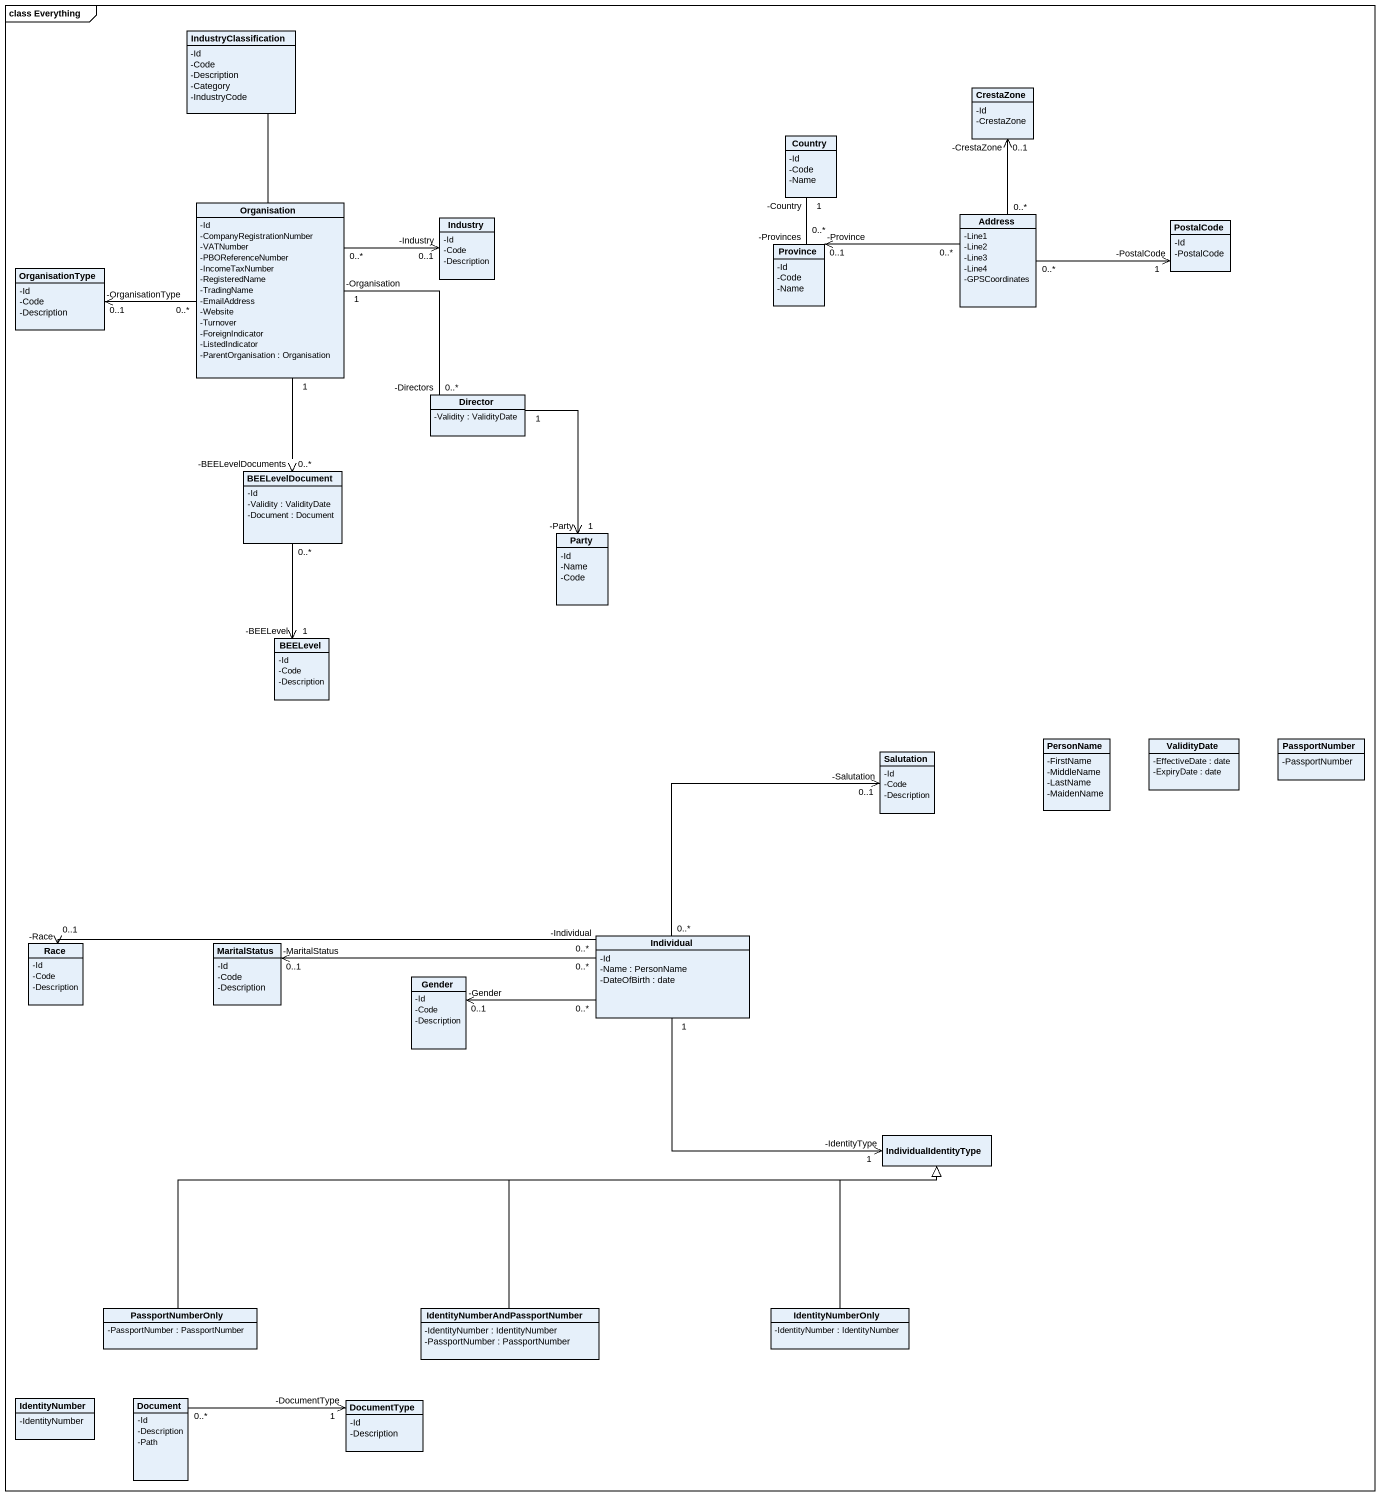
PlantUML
@startuml
mainframe class Everything
hide circle
hide empty members
skinparam classAttributeIconSize 0
class IndustryClassification {
  -Id
  -Code
  -Description
  -Category
  -IndustryCode
}
class CrestaZone {
  -Id
  -CrestaZone
}
class Country {
  -Id
  -Code
  -Name
}
class Organisation {
  -Id
  -CompanyRegistrationNumber
  -VATNumber
  -PBOReferenceNumber
  -IncomeTaxNumber
  -RegisteredName
  -TradingName
  -EmailAddress
  -Website
  -Turnover
  -ForeignIndicator
  -ListedIndicator
  -ParentOrganisation : Organisation
}
class Industry {
  -Id
  -Code
  -Description
}
class Address {
  -Line1
  -Line2
  -Line3
  -Line4
  -GPSCoordinates
}
class PostalCode {
  -Id
  -PostalCode
}
class OrganisationType {
  -Id
  -Code
  -Description
}
class Province {
  -Id
  -Code
  -Name
}
class Director {
  -Validity : ValidityDate
}
class BEELevelDocument {
  -Id
  -Validity : ValidityDate
  -Document : Document
}
class Party {
  -Id
  -Name
  -Code
}
class BEELevel {
  -Id
  -Code
  -Description
}
class PersonName {
  -FirstName
  -MiddleName
  -LastName
  -MaidenName
}
class ValidityDate {
  -EffectiveDate : date
  -ExpiryDate : date
}
class PassportNumber {
  -PassportNumber
}
class Salutation {
  -Id
  -Code
  -Description
}
class Individual {
  -Id
  -Name : PersonName
  -DateOfBirth : date
}
class Race {
  -Id
  -Code
  -Description
}
class MaritalStatus {
  -Id
  -Code
  -Description
}
class Gender {
  -Id
  -Code
  -Description
}
class IndividualIdentityType
class PassportNumberOnly {
  -PassportNumber : PassportNumber
}
class "IdentityNumberAndPassportNumber" as IdentityNumberAndPassportNum {
  -IdentityNumber : IdentityNumber
  -PassportNumber : PassportNumber
}
class IdentityNumberOnly {
  -IdentityNumber : IdentityNumber
}
class IdentityNumber {
  -IdentityNumber
}
class Document {
  -Id
  -Description
  -Path
}
class DocumentType {
  -Id
  -Description
}
Organisation -up- IndustryClassification
Organisation "0..*" -right-> "-Industry\n0..1" Industry
Organisation "0..*" -left-> "-OrganisationType\n0..1" OrganisationType
Organisation "-Organisation\n1" -- "-Directors\n0..*" Director
Organisation "1" --> "-BEELevelDocuments\n0..*" BEELevelDocument
Address "0..*" -up-> "-CrestaZone\n0..1" CrestaZone
Address "0..*" -right-> "-PostalCode\n1" PostalCode
Address "0..*" -left-> "-Province\n0..1" Province
Province "-Provinces\n0..*" -up- "-Country\n1" Country
Director "1" --> "-Party\n1" Party
BEELevelDocument "0..*" --> "-BEELevel\n1" BEELevel
Individual "0..*" -up-> "-Salutation\n0..1" Salutation
Individual "-Individual\n0..*" -left-> "-Race\n0..1" Race
Individual "0..*" -left-> "-MaritalStatus\n0..1" MaritalStatus
Individual "0..*" -left-> "-Gender\n0..1" Gender
Individual "1" --> "-IdentityType\n1" IndividualIdentityType
PassportNumberOnly -right-|> IndividualIdentityType
IdentityNumberAndPassportNum -right-|> IndividualIdentityType
IdentityNumberOnly -up-|> IndividualIdentityType
Document "0..*" -right-> "-DocumentType\n1" DocumentType
@enduml
